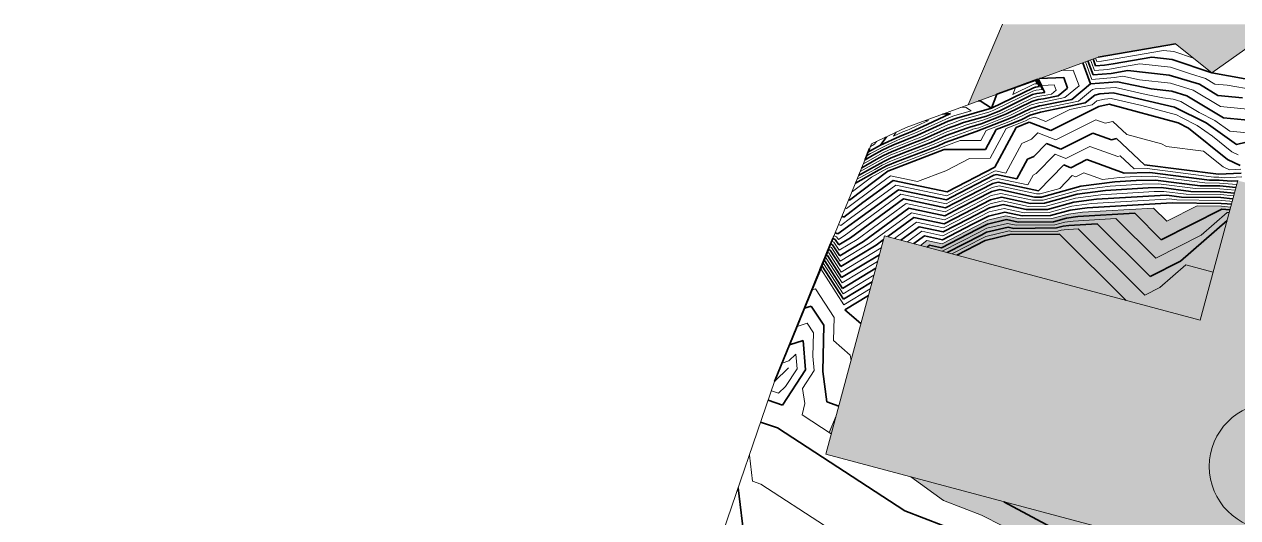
# Model space of a CAD drawing. Header units: millimetres. Extents: x -859836 to 307983, y -308065 to 649894.
# Drawn here: x -314593 to -46327, y 540741 to 649894 of the extents above; entities that cross this region are included whole.
import ezdxf

# ---------------------------------------------------------------- set-up
doc = ezdxf.new("R2010")
doc.units = ezdxf.units.MM
for name, color, linetype, lineweight in [('A-ANNO-NOTE', 131, 'Continuous', 9), ('A-DETL-GENF', 92, 'Continuous', 9), ('A-DETL-MBND', 5, 'Continuous', 9), ('A-DETL-THIN', 151, 'Continuous', 9), ('C-TOPO', 7, 'Continuous', 9), ('C-TOPO-MAJR', 7, 'Continuous', 35), ('C-TOPO-MINR', 7, 'Continuous', 9)]:
    doc.layers.add(name, color=color, linetype=linetype, lineweight=lineweight)

# ---------------------------------------------------------------- blocks, each defined once
blk = doc.blocks.new('tag ten be - tag ten be-1821118-BỐ TRÍ BÈ PIN PA2')
at = {"layer": 'A-ANNO-NOTE'}
for start, end in [(360, 180), (180, 360)]:
    blk.add_arc((0, 0), 4, start, end, dxfattribs=at)

msp = doc.modelspace()

# ---------------------------------------------------------------- hatches: boundary and pattern name
at = {"layer": 'A-DETL-GENF'}
msp.add_hatch(color=8, dxfattribs=at).paths.add_polyline_path([(-6839, 483415), (23495, 596621), (-46317, 615327), (-54600, 584415), (-124433, 603126), (-137374, 554830), (-67541, 536118), (-76651, 502121), (-20466, 487066)])
at = {"layer": 'A-DETL-MBND', "transparency": 33554585}
h = msp.add_hatch(color=1, dxfattribs=at)
h.paths.add_polyline_path([(-759872, -147838), (-751409, -147225), (-749609, -147143), (-733854, -145290), (-730653, -145570), (-721745, -145172), (-720814, -144887), (-719370, -144842), (-700946, -141995), (-695529, -141498), (-691142, -140868), (-678862, -139709), (-676064, -138561), (-673339, -137902), (-666588, -136592), (-665513, -135889), (-664558, -135218), (-662197, -133772), (-661519, -132852), (-659949, -130928), (-651084, -125443), (-650822, -125228), (-650213, -124939), (-646382, -122722), (-642214, -121295), (-640352, -120839), (-632919, -116639), (-632407, -116545), (-631232, -115977), (-624031, -110102), (-618435, -105784), (-615716, -103869), (-610671, -99638), (-609303, -97431), (-608187, -95168), (-606545, -92038), (-605546, -89814), (-602862, -83094), (-597357, -72506), (-595184, -69076), (-591888, -62294), (-588957, -58521), (-588686, -57663), (-586782, -51788), (-586421, -50671), (-585891, -49261), (-584837, -42142), (-583168, -34750), (-583236, -29503), (-581474, -24626), (-579291, -20446), (-577288, -10529), (-577844, -8379), (-576716, -5129), (-576923, -622), (-576761, 3433), (-577514, 8400), (-584433, 17478), (-591451, 26894), (-592059, 27631), (-594253, 29365), (-596698, 31520), (-606682, 39522), (-614114, 48456), (-617877, 53657), (-619367, 54812), (-621388, 57245), (-626371, 64609), (-630225, 76139), (-631882, 80641), (-631321, 82021), (-631047, 88615), (-629216, 99080), (-628971, 99848), (-627656, 101469), (-625202, 104951), (-622310, 108328), (-621916, 108853), (-618287, 112790), (-616954, 119597), (-611965, 123985), (-607391, 123672), (-603528, 125761), (-599346, 128280), (-596175, 130112), (-593901, 131920), (-587341, 139484), (-579017, 149394), (-573792, 168423), (-559581, 167597), (-555765, 171191), (-554261, 171958), (-551262, 173126), (-545079, 176205), (-536568, 178750), (-529133, 181370), (-526344, 189128), (-597518, 189128), (-597518, 207194), (-600686, 199575), (-609478, 188948), (-615919, 179175), (-616544, 177848), (-622914, 167950), (-630994, 157392), (-633191, 154309), (-645163, 133248), (-651286, 125168), (-651764, 119294), (-657364, 118029), (-668886, 104497), (-672322, 98230), (-678809, 91777), (-686744, 84898), (-689449, 82017), (-695207, 77404), (-695380, 71893), (-694273, 69271), (-689492, 45636), (-683652, 33844), (-677737, 19772), (-662028, -2904), (-651984, -24980), (-650691, -30222), (-651908, -42347), (-653635, -63919), (-656698, -68818), (-662024, -76036), (-666896, -86650), (-667567, -88913), (-681751, -105555), (-682213, -106748), (-682594, -107406), (-685917, -108622), (-692036, -110612), (-701719, -112727), (-713390, -117126), (-713858, -117303), (-715899, -118114), (-726309, -122425), (-732752, -123814), (-746954, -124818), (-750353, -125277), (-753407, -127865), (-764669, -132928), (-770641, -133394), (-784358, -129387), (-766211, -147534), (-765162, -147452), (-761763, -147700)])
h.paths.add_polyline_path([(-165073, -63985), (-152433, -63128), (-147212, -62558), (-145468, -61769), (-136004, -54982), (-133768, -53767), (-129949, -51511), (-119584, -45141), (-108212, -38110), (-106147, -37513), (-103534, -36430), (-95440, -33679), (-85435, -28121), (-81217, -27620), (-70310, -23490), (-69569, -23057), (-66354, -22120), (-63531, -20738), (-60354, -18737), (-51173, -14112), (-47726, -11549), (-46080, -8030), (-42098, 1247), (-71582, -3952), (-102491, 171344), (-31433, 183873), (-10665, 66090), (-8344, 71188), (-5480, 80840), (-4976, 82926), (-4345, 84088), (-2338, 91567), (-1942, 95428), (-648, 97607), (-1071, 98220), (-2510, 100800), (-3468, 101999), (-4531, 105589), (-4872, 106391), (-4883, 106838), (-4266, 108209), (-3836, 109670), (-3397, 110774), (-3406, 111243), (-3028, 112006), (-3263, 112804), (-5003, 115819), (-4795, 118868), (-5263, 125250), (-6517, 126820), (-6835, 127207), (-7506, 127369), (-7948, 127596), (-9992, 128520), (-10488, 129121), (-11669, 131806), (-11797, 132101), (-12046, 133135), (-12559, 133970), (-14267, 135969), (-16205, 140122), (-18451, 143457), (-18982, 145256), (-19057, 146525), (-18964, 150253), (-18988, 154876), (-19576, 155921), (-19786, 160906), (-20496, 162914), (-20826, 165369), (-20799, 166915), (-20107, 172970), (-19517, 173820), (-19312, 174558), (-18670, 176101), (-17060, 179067), (-15517, 180705), (-13911, 185702), (-4262, 188301), (-1645, 188923), (-105, 188210), (8503, 183584), (10926, 183912), (12005, 184043), (13640, 184361), (15131, 185109), (17172, 186245), (21649, 186967), (26966, 189922), (27822, 190382), (28403, 191056), (32119, 193617), (35169, 195832), (37685, 197143), (44902, 200225), (45756, 200160), (48502, 199127), (50290, 198574), (51191, 198365), (51921, 198324), (52221, 198344), (54759, 197846), (56032, 196790), (56464, 196469), (57692, 196367), (59108, 196361), (60941, 197154), (66233, 199839), (70130, 201192), (73048, 200979), (76924, 206128), (82127, 208080), (85344, 208780), (86075, 208372), (88573, 207914), (89729, 206890), (91276, 205317), (93776, 203937), (94137, 202344), (94391, 199786), (122336, 197831), (121797, 189716), (125647, 199482), (126089, 201383), (126324, 204787), (126905, 208036), (127554, 210427), (128482, 214073), (128746, 220996), (128473, 222544), (126624, 223852), (126936, 229764), (121612, 232554), (119877, 233364), (114690, 236608), (111762, 238823), (110636, 246522), (110029, 247546), (108783, 253509), (107371, 255011), (105531, 255323), (97841, 258447), (94527, 260036), (90352, 264357), (89017, 265316), (86132, 267662), (83932, 268416), (81219, 269590), (78181, 270815), (77485, 271254), (76016, 271688), (70070, 272996), (65720, 273763), (60235, 273305), (58972, 273395), (52899, 270581), (50487, 269940), (48782, 269681), (44888, 271379), (44155, 271664), (36008, 276151), (32279, 278102), (30572, 279889), (26209, 282046), (25647, 282628), (25305, 282619), (16014, 287701), (12948, 288678), (12218, 290013), (5109, 293561), (1173, 293491), (996, 295848), (-846, 297677), (-3706, 301772), (-4254, 303671), (-5166, 310755), (-5514, 312595), (-5824, 313912), (-11263, 323566), (-11006, 329168), (-11128, 331667), (-19570, 300160), (-119951, 327057), (-119803, 323213), (-126677, 316885), (-131916, 309583), (-138039, 307127), (-139811, 306218), (-145009, 304770), (-152454, 299923), (-155529, 293631), (-156974, 291356), (-164244, 289138), (-169538, 285729), (-171473, 283227), (-175794, 279460), (-179077, 276921), (-181978, 270226), (-183799, 266060), (-186962, 261812), (-188195, 260364), (-189518, 257544), (-192219, 254304), (-192584, 253707), (-193666, 250905), (-195467, 243388), (-196196, 242827), (-194515, 241920), (-193117, 240272), (-191870, 238552), (-189445, 238099), (-187379, 238829), (-181196, 237496), (-175260, 234188), (-174712, 233864), (-173921, 232781), (-172965, 231563), (-172393, 230212), (-171401, 229395), (-170346, 228036), (-168731, 226171), (-166947, 224795), (-166149, 223746), (-163251, 221790), (-159390, 213002), (-157244, 207107), (-158125, 203750), (-158684, 200374), (-157805, 198095), (-156223, 195786), (-156238, 193540), (-155648, 190949), (-154491, 184489), (-154880, 182143), (-154447, 180199), (-153070, 178898), (-149834, 176505), (-139965, 171530), (-138126, 170600), (-129357, 164765), (-128806, 164582), (-125625, 162125), (-121962, 159155), (-118169, 147987), (-115529, 142356), (-110100, 136364), (-104170, 130983), (-102874, 130179), (-102493, 125049), (-102587, 124307), (-102565, 123298), (-101236, 116731), (-101075, 108354), (-100903, 103207), (-100752, 100763), (-102347, 94828), (-103663, 92538), (-105020, 75873), (-113779, 78871), (-115927, 80336), (-116767, 79773), (-118030, 78279), (-120019, 71407), (-121727, 70570), (-124911, 67739), (-132123, 62869), (-134503, 61669), (-142143, 63655), (-144511, 65162), (-146330, 66255), (-93930, -25754), (-156629, -61462), (-204703, 22951), (-203169, 15882), (-200858, 9097), (-201011, 7340), (-201672, 4283), (-201800, 3453), (-202205, -1962), (-203074, -4336), (-205085, -7779), (-205398, -8805), (-204303, -12916), (-199204, -23507), (-197559, -24806), (-188446, -36297), (-186232, -39786), (-180001, -45528), (-178692, -50309), (-178316, -54011), (-176500, -58311), (-174921, -60229), (-168457, -62865), (-166443, -63531)])
h.paths.add_polyline_path([(-36382, 9575), (-36325, 9655), (-34497, 11838), (-31400, 15158), (-30158, 17103), (-28972, 19503), (-28725, 20204), (-24454, 28194), (-23969, 29653), (-22045, 35862), (-19945, 43004), (-18884, 49386), (-18505, 51142), (-18308, 51427), (-16088, 53703), (-14034, 56286), (-13124, 58389), (-12183, 60477), (-11466, 63512), (-44854, 57625), (-36383, 9584)])
h.paths.add_polyline_path([(-209307, 23977), (-205832, 24933), (-214036, 39337), (-155029, 72942), (-156196, 75860), (-157267, 77483), (-160083, 79252), (-162327, 81007), (-168562, 82322), (-171974, 82266), (-174895, 81970), (-178745, 82443), (-179832, 82459), (-182806, 83026), (-187870, 82820), (-190987, 82764), (-196740, 84867), (-206215, 90085), (-217797, 93191), (-220523, 94762), (-239193, 68099), (-236586, 66371), (-231472, 54327), (-229323, 51595), (-228392, 47968), (-224245, 38986), (-223941, 37016), (-223700, 36083), (-223413, 35510), (-223235, 34196), (-219932, 30913), (-219720, 30002), (-218890, 29933), (-218583, 30355), (-217413, 29932), (-217322, 28983), (-216667, 27680), (-215596, 26462), (-211752, 24276), (-211629, 24261)])
h.paths.add_polyline_path([(-104493, 32511), (-108740, 34478), (-111033, 34745), (-118279, 38197), (-121109, 39560), (-122686, 40146), (-124886, 42576), (-127774, 45075), (-127284, 49019), (-127353, 51467), (-126249, 53628), (-124638, 56522), (-122874, 56919), (-121333, 61662), (-118149, 64493), (-116851, 64289), (-109895, 61749), (-101431, 62897), (-97222, 57624), (-96994, 51839), (-95461, 45135), (-95182, 39024), (-97809, 35660), (-102505, 32673), (-103546, 32588)])
h.paths.add_polyline_path([(113952, 54850), (115144, 57676), (119371, 59200), (123981, 58308), (134122, 70221), (135206, 75484), (130794, 79482), (129640, 81238), (129018, 81691), (127052, 82907), (123829, 87412), (118436, 89438), (114649, 87913), (114523, 86104), (79787, 88533), (80974, 86559), (82982, 83414), (85870, 80693), (86415, 79732), (87156, 79254), (93254, 77937), (101112, 77088), (101690, 76657), (110303, 71926), (111655, 70038), (112330, 66003), (112029, 63955), (112025, 61722), (110833, 58895), (111202, 55882), (113573, 54992)])
h.paths.add_polyline_path([(46473, 90893), (46450, 90966), (46450, 90942)])
h.paths.add_polyline_path([(114914, 91699), (116742, 96586), (117222, 99339), (116281, 100813), (115714, 103134), (115083, 94112)])
h.paths.add_polyline_path([(77815, 91772), (81254, 140961), (77947, 134003), (77391, 132850), (76263, 127858), (75504, 126378), (70686, 116776), (69491, 114040), (69325, 112455), (69905, 111212), (72496, 104740), (73767, 102718), (74214, 102059), (75304, 98529), (75680, 97769), (77652, 92229)])
h.paths.add_polyline_path([(-430559, 174792), (-396358, 223636), (-410299, 232491), (-417613, 235355), (-425156, 238606), (-444149, 250578), (-452510, 252436), (-452510, 191303), (-451929, 191053), (-450916, 184024), (-444554, 181215), (-442283, 180124), (-434174, 176436)])
h.paths.add_polyline_path([(-462933, 188895), (-462489, 189128), (-463513, 189128)])
h.paths.add_polyline_path([(20902, 189411), (-15527, 199172), (-17080, 193377), (-157146, 230908), (-144206, 279204), (-133097, 276228), (-125333, 305205), (85106, 248818), (77341, 219841), (66233, 222817), (60021, 199635), (26079, 208730), (21836, 192894)])
h.paths.add_polyline_path([(-305163, 308526), (-297168, 312758), (-330807, 321772), (-305961, 308938)])
h.paths.add_polyline_path([(-101365, 344853), (-99267, 352685), (-106132, 348019), (-107260, 346432), (-107015, 346367)])
h.paths.add_polyline_path([(-77617, 359195), (-72055, 379953), (-74944, 376393), (-78127, 372078), (-79002, 371144), (-83284, 366025), (-86114, 364172), (-90178, 362561), (-78095, 359323)])
h.paths.add_polyline_path([(-70949, 384081), (-49147, 465447), (10755, 449396), (10427, 451476), (10340, 452557), (9561, 454240), (5848, 461010), (3088, 465731), (3916, 466341), (3829, 466873), (4301, 472115), (5273, 480727), (5235, 481311), (1254, 490409), (398, 499801), (248, 500675), (1538, 508051), (2399, 515172), (5336, 526780), (6042, 528818), (11319, 535892), (14764, 542803), (21028, 556609), (22026, 559450), (25679, 567225), (23762, 595967), (26857, 602002), (42608, 602571), (44738, 607162), (48181, 613963), (49550, 615647), (53154, 622325), (47956, 649894), (47874, 649894), (42817, 647426), (40858, 646138), (35158, 640491), (29786, 634475), (27764, 633773), (23010, 631806), (12648, 627092), (6576, 623443), (5459, 622546), (3132, 622423), (937, 621697), (-3757, 621182), (-10336, 620725), (-17509, 618636), (-20466, 617651), (-26978, 615727), (-29360, 614862), (-36198, 612616), (23495, 596621), (-6839, 483415), (-62468, 498321), (-61154, 491830), (-59928, 489468), (-56843, 481884), (-56752, 481249), (-55996, 465839), (-55728, 464742), (-55062, 458604), (-54604, 453643), (-54849, 452204), (-55585, 448717), (-57347, 441004), (-59178, 436511), (-62836, 421846), (-64420, 417337), (-65373, 414138), (-67663, 409612), (-67833, 408961), (-68221, 406728), (-67446, 402371), (-67164, 401641), (-67454, 400728), (-68102, 398277), (-69211, 394395), (-69530, 393435), (-70271, 388744), (-70595, 386619)])
h.paths.add_polyline_path([(-72390, 518021), (-67541, 536118), (-118601, 549800), (-111350, 544573), (-102792, 541248), (-98322, 538930), (-89693, 534294), (-86179, 534292), (-80614, 527648), (-74938, 522052), (-72698, 518856)])
h.paths.add_polyline_path([(-136180, 559285), (-135118, 563249), (-136667, 559600)])
h.paths.add_polyline_path([(-54600, 584415), (-47886, 609472), (-50553, 609641), (-55313, 609698), (-62008, 606325), (-64948, 609251), (-80643, 608301), (-83770, 607896), (-87388, 606897), (-94432, 606828), (-97621, 607514), (-101540, 606576), (-111704, 601349), (-115028, 602044), (-116464, 600991), (-56960, 585047)])
h.paths.add_polyline_path([(-105893, 632098), (-77034, 642660), (-60117, 645580), (-52045, 639137), (-36907, 649894), (-98339, 649894), (-105228, 633665)])

# ---------------------------------------------------------------- linework, layer by layer
at = {"layer": 'A-DETL-MBND'}
for p, q in [((-98339, 649894), (-105893, 632098)), ((-105893, 632098), (-105893, 632098)), ((-135118, 563249), (-136667, 559600))]:
    msp.add_line(p, q, dxfattribs=at)
at = {"layer": 'A-DETL-THIN'}
for p, q in [((-46317, 615327), (-54600, 584415)), ((-124433, 603126), (-137374, 554830)), ((-54600, 584415), (-124433, 603126)), ((-137374, 554830), (-67541, 536118))]:
    msp.add_line(p, q, dxfattribs=at)
at = {"layer": 'C-TOPO'}
for p, q in [((-52045, 639137), (-36907, 649894)), ((-60117, 645580), (-52045, 639137)), ((-119597, 627068), (-77192, 642633)), ((-127313, 623459), (-119597, 627068)), ((-148709, 570913), (-127313, 623459)), ((-161753, 532790), (-148709, 570913))]:
    msp.add_line(p, q, dxfattribs=at)
at = {"layer": 'C-TOPO-MAJR'}
for p, q in [((-60117, 645580), (-77192, 642633)), ((-80573, 641392), (-78861, 636727)), ((-78304, 638696), (-79446, 641806)), ((-77748, 640664), (-78319, 642219)), ((-65353, 642607), (-73890, 641133)), ((-60816, 642123), (-65353, 642607)), ((-52045, 639137), (-60816, 642123)), ((-74320, 638992), (-78304, 638696)), ((-75756, 640812), (-77748, 640664)), ((-73890, 641133), (-75756, 640812)), ((-70589, 639634), (-74320, 638992)), ((-61514, 638665), (-70589, 639634)), ((-54798, 636614), (-61514, 638665)), ((-31372, 635416), (-52045, 639137)), ((-91509, 635861), (-100760, 631311)), ((-99566, 634408), (-90928, 637551)), ((-96695, 635474), (-90525, 637719)), ((-91044, 635996), (-91509, 635861)), ((-90166, 636108), (-91044, 635996)), ((-90928, 637551), (-90166, 636108)), ((-90525, 637719), (-89002, 634832)), ((-90123, 637887), (-84787, 638112)), ((-84787, 638112), (-83931, 635780)), ((-78861, 636727), (-83018, 633267)), ((-72884, 637171), (-78861, 636727)), ((-65446, 635600), (-72884, 637171)), ((-50758, 634161), (-54798, 636614)), ((-100760, 631311), (-99566, 634408)), ((-91688, 634339), (-99089, 630699)), ((-90471, 633223), (-91867, 632817)), ((-90757, 634610), (-91688, 634339)), ((-89002, 634832), (-90757, 634610)), ((-89300, 633372), (-90471, 633223)), ((-83018, 633267), (-89599, 631911)), ((-86010, 634050), (-89300, 633372)), ((-83931, 635780), (-86010, 634050)), ((-77947, 634214), (-80026, 632484)), ((-76821, 634470), (-77947, 634214)), ((-73833, 634692), (-76821, 634470)), ((-60303, 631567), (-73833, 634692)), ((-60909, 635116), (-65446, 635600)), ((-57551, 634090), (-60909, 635116)), ((-49471, 629185), (-57551, 634090)), ((-45294, 633654), (-50758, 634161)), ((-100760, 631311), (-108400, 629149)), ((-103621, 632932), (-103262, 632961)), ((-103262, 632961), (-100760, 631311)), ((-99669, 630459), (-101896, 629592)), ((-99089, 630699), (-99669, 630459)), ((-91867, 632817), (-97418, 630087)), ((-92046, 631295), (-95747, 629475)), ((-89898, 630450), (-92226, 629773)), ((-90184, 631837), (-92046, 631295)), ((-89599, 631911), (-90184, 631837)), ((-80026, 632484), (-89898, 630450)), ((-77034, 631701), (-87675, 626358)), ((-74781, 632213), (-77034, 631701)), ((-59469, 628124), (-74781, 632213)), ((-53341, 628062), (-60303, 631567)), ((-114968, 627746), (-118342, 626208)), ((-110338, 628424), (-117086, 625348)), ((-109811, 630147), (-114968, 627746)), ((-111609, 630000), (-109811, 630147)), ((-108400, 629149), (-110338, 628424)), ((-106989, 628151), (-108281, 627667)), ((-101896, 629592), (-106989, 628151)), ((-103031, 627873), (-105578, 627152)), ((-97486, 628756), (-104167, 626154)), ((-98578, 629607), (-103031, 627873)), ((-96395, 627904), (-99735, 626603)), ((-97418, 630087), (-98578, 629607)), ((-95747, 629475), (-97486, 628756)), ((-94076, 628863), (-96395, 627904)), ((-92405, 628252), (-95304, 627052)), ((-92226, 629773), (-94076, 628863)), ((-87675, 626358), (-92405, 628252)), ((-57210, 626939), (-59469, 628124)), ((-46634, 623333), (-53341, 628062)), ((-38542, 628171), (-49471, 629185)), ((-121088, 625098), (-125273, 623162)), ((-117086, 625348), (-122579, 623128)), ((-119114, 625909), (-121088, 625098)), ((-118342, 626208), (-119114, 625909)), ((-110558, 626860), (-115620, 624553)), ((-110779, 625295), (-114153, 623757)), ((-104167, 626154), (-111000, 623731)), ((-106224, 626911), (-110779, 625295)), ((-108281, 627667), (-110558, 626860)), ((-105578, 627152), (-106224, 626911)), ((-99735, 626603), (-102091, 622220)), ((-95304, 627052), (-100015, 618286)), ((-78359, 625828), (-85453, 622265)), ((-74249, 624341), (-78359, 625828)), ((-48593, 620017), (-57210, 626939)), ((-38138, 625387), (-46634, 623333)), ((-128701, 619949), (-127742, 622406)), ((-127945, 621704), (-125273, 623162)), ((-125273, 623162), (-124006, 625006)), ((-122579, 623128), (-124950, 622010)), ((-118729, 623362), (-122849, 621696)), ((-112687, 622962), (-122016, 619388)), ((-114153, 623757), (-120373, 621375)), ((-115620, 624553), (-118729, 623362)), ((-111000, 623731), (-112687, 622962)), ((-88606, 623528), (-91377, 620651)), ((-85453, 622265), (-88606, 623528)), ((-73123, 624597), (-74249, 624341)), ((-66962, 618793), (-73123, 624597)), ((-126230, 619983), (-129408, 618173)), ((-128676, 619939), (-128701, 619949)), ((-127088, 620844), (-128676, 619939)), ((-124950, 622010), (-127088, 620844)), ((-124627, 620858), (-126230, 619983)), ((-124305, 619705), (-125373, 619122)), ((-122849, 621696), (-124627, 620858)), ((-123119, 620264), (-124305, 619705)), ((-111221, 622166), (-123659, 617401)), ((-120373, 621375), (-123119, 620264)), ((-102091, 622220), (-111221, 622166)), ((-92827, 620051), (-95182, 615668)), ((-91377, 620651), (-92827, 620051)), ((-79683, 619954), (-83230, 618173)), ((-71465, 616982), (-79683, 619954)), ((-45791, 618645), (-48593, 620017)), ((-123659, 617401), (-132146, 611002)), ((-125575, 617658), (-130859, 614751)), ((-127492, 617916), (-130133, 616462)), ((-129408, 618173), (-129457, 618193)), ((-125373, 619122), (-127492, 617916)), ((-124516, 618261), (-125575, 617658)), ((-123982, 618553), (-124516, 618261)), ((-123389, 618833), (-123982, 618553)), ((-122016, 619388), (-123389, 618833)), ((-100015, 618286), (-110545, 612853)), ((-84807, 618804), (-90350, 613050)), ((-83230, 618173), (-84807, 618804)), ((-65727, 617115), (-71465, 616982)), ((-50553, 616701), (-66962, 618793)), ((-52600, 615441), (-65727, 617115)), ((-130133, 616462), (-130158, 616472)), ((-122508, 615353), (-129190, 610452)), ((-110545, 612853), (-122508, 615353)), ((-100249, 616485), (-109610, 611655)), ((-100484, 614683), (-108674, 610457)), ((-99278, 614972), (-100484, 614683)), ((-99646, 616629), (-100249, 616485)), ((-95182, 615668), (-99646, 616629)), ((-90350, 613050), (-99278, 614972)), ((-73504, 615052), (-81008, 614080)), ((-68796, 615337), (-73504, 615052)), ((-64492, 615438), (-68796, 615337)), ((-54647, 614182), (-64492, 615438)), ((-50433, 615415), (-52600, 615441)), ((-45549, 616977), (-50553, 616701)), ((-47808, 615171), (-50433, 615415)), ((-46337, 615252), (-47808, 615171)), ((-121357, 613306), (-134722, 603504)), ((-110723, 611083), (-121357, 613306)), ((-109610, 611655), (-110723, 611083)), ((-100718, 612882), (-107739, 609259)), ((-98541, 611657), (-100953, 611080)), ((-98910, 613315), (-100718, 612882)), ((-91257, 611667), (-98910, 613315)), ((-92164, 610284), (-98541, 611657)), ((-89691, 611682), (-91257, 611667)), ((-81008, 614080), (-89691, 611682)), ((-81797, 612313), (-89033, 610315)), ((-75544, 613123), (-81797, 612313)), ((-63458, 612049), (-77584, 611194)), ((-66127, 613693), (-75544, 613123)), ((-63258, 613760), (-66127, 613693)), ((-62023, 612083), (-63458, 612049)), ((-56694, 612923), (-63258, 613760)), ((-58741, 611664), (-62023, 612083)), ((-50076, 611560), (-58741, 611664)), ((-50195, 612845), (-56694, 612923)), ((-50314, 614130), (-54647, 614182)), ((-46728, 613796), (-50314, 614130)), ((-47061, 612553), (-50195, 612845)), ((-129190, 610452), (-133434, 607253)), ((-132146, 611002), (-132351, 611086)), ((-120206, 611258), (-131900, 602682)), ((-119056, 609210), (-129079, 601859)), ((-110902, 609313), (-120206, 611258)), ((-111080, 607543), (-119056, 609210)), ((-107739, 609259), (-111080, 607543)), ((-108674, 610457), (-110902, 609313)), ((-100953, 611080), (-106803, 608061)), ((-101188, 609278), (-105868, 606863)), ((-98173, 610000), (-101188, 609278)), ((-93071, 608902), (-98173, 610000)), ((-89033, 610315), (-92164, 610284)), ((-82586, 610546), (-88375, 608948)), ((-79623, 609265), (-83375, 608779)), ((-77584, 611194), (-82586, 610546)), ((-60789, 610405), (-79623, 609265)), ((-49838, 608990), (-63227, 602244)), ((-49957, 610275), (-60789, 610405)), ((-47451, 611316), (-50076, 611560)), ((-48644, 610153), (-49957, 610275)), ((-48051, 608858), (-49838, 608990)), ((-47722, 610085), (-48644, 610153)), ((-47393, 611312), (-47451, 611316)), ((-133434, 607253), (-133844, 607420)), ((-117905, 607163), (-123683, 602925)), ((-111259, 605774), (-117905, 607163)), ((-105868, 606863), (-111437, 604004)), ((-106803, 608061), (-111259, 605774)), ((-101422, 607477), (-104932, 605666)), ((-97437, 606685), (-101657, 605675)), ((-97805, 608343), (-101422, 607477)), ((-93978, 607519), (-97805, 608343)), ((-94886, 606136), (-97437, 606685)), ((-87717, 607580), (-93978, 607519)), ((-88375, 608948), (-93071, 608902)), ((-83375, 608779), (-87717, 607580)), ((-84164, 607012), (-87059, 606213)), ((-81663, 607336), (-84164, 607012)), ((-69107, 608096), (-81663, 607336)), ((-63227, 602244), (-69107, 608096)), ((-48689, 606476), (-58970, 597456)), ((-134722, 603504), (-135336, 603754)), ((-116754, 605115), (-120795, 602151)), ((-111437, 604004), (-116754, 605115)), ((-103997, 604468), (-111794, 600464)), ((-104932, 605666), (-111615, 602234)), ((-101657, 605675), (-103997, 604468)), ((-101892, 603874), (-103062, 603270)), ((-97068, 605028), (-101892, 603874)), ((-95793, 604754), (-97068, 605028)), ((-86400, 604846), (-95793, 604754)), ((-87059, 606213), (-94886, 606136)), ((-84953, 605245), (-86400, 604846)), ((-83703, 605407), (-84953, 605245)), ((-77424, 605787), (-83703, 605407)), ((-65664, 594083), (-77424, 605787)), ((-136320, 601301), (-142023, 587334)), ((-135828, 602528), (-138679, 595544)), ((-135881, 601123), (-136320, 601301)), ((-134308, 598694), (-135881, 601123)), ((-135301, 602313), (-135828, 602528)), ((-134515, 601099), (-135301, 602313)), ((-131900, 602682), (-134515, 601099)), ((-129079, 601859), (-134308, 598694)), ((-126257, 601037), (-134101, 596289)), ((-124684, 602191), (-126257, 601037)), ((-115603, 603068), (-117907, 601378)), ((-111615, 602234), (-115603, 603068)), ((-114452, 601020), (-115020, 600604)), ((-111794, 600464), (-114452, 601020)), ((-103062, 603270), (-110574, 599413)), ((-102126, 602072), (-108426, 598837)), ((-96700, 603371), (-102126, 602072)), ((-85742, 603478), (-96700, 603371)), ((-71004, 588810), (-85742, 603478)), ((-137303, 598849), (-148709, 570913)), ((-136811, 600075), (-145366, 579124)), ((-137039, 598741), (-137303, 598849)), ((-133894, 593884), (-137039, 598741)), ((-136460, 599932), (-136811, 600075)), ((-134101, 596289), (-136460, 599932)), ((-125557, 598930), (-133894, 593884)), ((-137794, 597622), (-145392, 579014)), ((-138286, 596396), (-142076, 587114)), ((-138198, 596360), (-138286, 596396)), ((-133481, 589074), (-138198, 596360)), ((-137619, 597551), (-137794, 597622)), ((-133688, 591479), (-137619, 597551)), ((-126366, 595910), (-133688, 591479)), ((-58970, 597456), (-65664, 594083)), ((-127176, 592890), (-133481, 589074)), ((-142076, 587114), (-140601, 587573)), ((-140601, 587573), (-137844, 583316)), ((-127985, 589870), (-133174, 586729)), ((-133174, 586729), (-129642, 583684)), ((-137844, 583316), (-138074, 573073)), ((-145392, 579014), (-142435, 579935)), ((-142435, 579935), (-141860, 573479)), ((-145645, 573884), (-148709, 570913)), ((-141860, 573479), (-146958, 565636)), ((-138074, 573073), (-137160, 566347)), ((-146958, 565636), (-150142, 566726)), ((-137160, 566347), (-134534, 565429)), ((-151805, 561863), (-148096, 560594)), ((-148096, 560594), (-119909, 542293)), ((-156779, 547327), (-155397, 535728)), ((-119909, 542293), (-103122, 535815)), ((-98007, 544282), (-85535, 537580))]:
    msp.add_line(p, q, dxfattribs=at)
at = {"layer": 'C-TOPO-MINR'}
for p, q in [((-62735, 644094), (-75541, 641883)), ((-60467, 643852), (-62735, 644094)), ((-56081, 642359), (-60467, 643852)), ((-78582, 637712), (-80009, 641599)), ((-78026, 639680), (-78882, 642013)), ((-77470, 641649), (-77755, 642426)), ((-76474, 641723), (-77470, 641649)), ((-75541, 641883), (-76474, 641723)), ((-85348, 639639), (-82680, 639752)), ((-82680, 639752), (-81396, 636253)), ((-75038, 639902), (-78026, 639680)), ((-72239, 640383), (-75038, 639902)), ((-67971, 641120), (-72239, 640383)), ((-61165, 640394), (-67971, 641120)), ((-56780, 638901), (-61165, 640394)), ((-53422, 637876), (-56780, 638901)), ((-99981, 634268), (-90726, 637635)), ((-91420, 636622), (-96045, 634347)), ((-96045, 634347), (-95448, 635896)), ((-95448, 635896), (-91129, 637467)), ((-93409, 636680), (-90324, 637803)), ((-91187, 636690), (-91420, 636622)), ((-90748, 636745), (-91187, 636690)), ((-91129, 637467), (-90748, 636745)), ((-90726, 637635), (-89584, 635470)), ((-90324, 637803), (-89562, 636359)), ((-89562, 636359), (-86894, 636472)), ((-86894, 636472), (-86466, 635306)), ((-81396, 636253), (-84514, 633658)), ((-73602, 638082), (-78582, 637712)), ((-73358, 635932), (-77841, 635599)), ((-71737, 638402), (-73602, 638082)), ((-66594, 634369), (-73358, 635932)), ((-68017, 637617), (-71737, 638402)), ((-61211, 636890), (-68017, 637617)), ((-56174, 635352), (-61211, 636890)), ((-51402, 636649), (-53422, 637876)), ((-48670, 636396), (-51402, 636649)), ((-42673, 635402), (-48670, 636396)), ((-91599, 635100), (-99925, 631005)), ((-91778, 633578), (-98254, 630393)), ((-90614, 633917), (-91778, 633578)), ((-90900, 635303), (-91599, 635100)), ((-89584, 635470), (-90900, 635303)), ((-89151, 634102), (-90614, 633917)), ((-84514, 633658), (-89450, 632641)), ((-87506, 634441), (-89151, 634102)), ((-86466, 635306), (-87506, 634441)), ((-78404, 635471), (-81522, 632875)), ((-77841, 635599), (-78404, 635471)), ((-75801, 633342), (-77491, 632958)), ((-74307, 633453), (-75801, 633342)), ((-67542, 631890), (-74307, 633453)), ((-62875, 633584), (-66594, 634369)), ((-60606, 633341), (-62875, 633584)), ((-58927, 632829), (-60606, 633341)), ((-50115, 631673), (-56174, 635352)), ((-105286, 630729), (-109106, 629648)), ((-101328, 630451), (-107695, 628650)), ((-107615, 631466), (-106537, 631554)), ((-106537, 631554), (-105286, 630729)), ((-100215, 630885), (-101328, 630451)), ((-99925, 631005), (-100215, 630885)), ((-91957, 632056), (-96582, 629781)), ((-92136, 630534), (-94911, 629169)), ((-90041, 631144), (-92136, 630534)), ((-90327, 632530), (-91957, 632056)), ((-89450, 632641), (-90327, 632530)), ((-89748, 631181), (-90041, 631144)), ((-81522, 632875), (-89748, 631181)), ((-83466, 631076), (-88787, 628404)), ((-78530, 632093), (-83466, 631076)), ((-77491, 632958), (-78530, 632093)), ((-59886, 629846), (-67542, 631890)), ((-54887, 630376), (-58927, 632829)), ((-41918, 630913), (-50115, 631673)), ((-112653, 628085), (-117714, 625778)), ((-114704, 628608), (-117282, 627407)), ((-115603, 628534), (-114704, 628608)), ((-110075, 629286), (-112653, 628085)), ((-109309, 628046), (-110448, 627642)), ((-109106, 629648), (-110075, 629286)), ((-107695, 628650), (-109309, 628046)), ((-102464, 628732), (-106284, 627651)), ((-98032, 629181), (-103599, 627013)), ((-99123, 630033), (-102464, 628732)), ((-96941, 628330), (-101951, 626378)), ((-98254, 630393), (-99123, 630033)), ((-96582, 629781), (-98032, 629181)), ((-94911, 629169), (-96941, 628330)), ((-93240, 628557), (-95849, 627478)), ((-92315, 629013), (-93240, 628557)), ((-91151, 629351), (-92315, 629013)), ((-88787, 628404), (-91151, 629351)), ((-77696, 628764), (-86564, 624312)), ((-75642, 628021), (-77696, 628764)), ((-73952, 628405), (-75642, 628021)), ((-70871, 625503), (-73952, 628405)), ((-58757, 629253), (-59886, 629846)), ((-55276, 627500), (-58757, 629253)), ((-51406, 628623), (-54887, 630376)), ((-48053, 626259), (-51406, 628623)), ((-120343, 626083), (-122435, 625115)), ((-122435, 625115), (-121802, 626037)), ((-118100, 625628), (-120846, 624518)), ((-119356, 626488), (-120343, 626083)), ((-118970, 626638), (-119356, 626488)), ((-117282, 627407), (-118970, 626638)), ((-117714, 625778), (-118100, 625628)), ((-110448, 627642), (-116353, 624951)), ((-110669, 626077), (-114887, 624155)), ((-105196, 626532), (-110889, 624513)), ((-107252, 627289), (-110669, 626077)), ((-106284, 627651), (-107252, 627289)), ((-104873, 626653), (-105196, 626532)), ((-103599, 627013), (-104873, 626653)), ((-101951, 626378), (-103129, 624187)), ((-97520, 626828), (-101053, 620253)), ((-95849, 627478), (-97520, 626828)), ((-90505, 625890), (-91891, 624451)), ((-86564, 624312), (-90505, 625890)), ((-63215, 623459), (-70871, 625503)), ((-51922, 625136), (-55276, 627500)), ((-47614, 621675), (-51922, 625136)), ((-42588, 625752), (-48053, 626259)), ((-128323, 620827), (-127523, 622874)), ((-127523, 622874), (-126633, 623360)), ((-125111, 622586), (-127516, 621274)), ((-126633, 623360), (-126211, 623975)), ((-123926, 623145), (-125111, 622586)), ((-122714, 622412), (-124789, 621434)), ((-121834, 624113), (-123926, 623145)), ((-111954, 622564), (-122837, 618394)), ((-117908, 624355), (-122714, 622412)), ((-120846, 624518), (-121834, 624113)), ((-113420, 623360), (-121194, 620381)), ((-114887, 624155), (-119551, 622368)), ((-116353, 624951), (-117908, 624355)), ((-110889, 624513), (-113420, 623360)), ((-111110, 622948), (-111954, 622564)), ((-107694, 624160), (-111110, 622948)), ((-103129, 624187), (-107694, 624160)), ((-94065, 623552), (-97598, 616977)), ((-91891, 624451), (-94065, 623552)), ((-79021, 622891), (-84342, 620219)), ((-72857, 620661), (-79021, 622891)), ((-62086, 622866), (-63215, 623459)), ((-53881, 621820), (-62086, 622866)), ((-129079, 619071), (-128599, 620300)), ((-126659, 620413), (-129042, 619056)), ((-128311, 620822), (-128323, 620827)), ((-127516, 621274), (-128311, 620822)), ((-124789, 621434), (-126659, 620413)), ((-124466, 620281), (-125802, 619553)), ((-122984, 620980), (-124466, 620281)), ((-121194, 620381), (-123254, 619548)), ((-119551, 622368), (-122984, 620980)), ((-105618, 620226), (-110883, 617509)), ((-101053, 620253), (-105618, 620226)), ((-86706, 621166), (-90863, 616850)), ((-84342, 620219), (-86706, 621166)), ((-72294, 620789), (-72857, 620661)), ((-69213, 617887), (-72294, 620789)), ((-49573, 618359), (-53881, 621820)), ((-46213, 620989), (-47614, 621675)), ((-126534, 617787), (-130496, 615607)), ((-129771, 617318), (-129807, 617333)), ((-128450, 618045), (-129771, 617318)), ((-129042, 619056), (-129079, 619071)), ((-125802, 619553), (-128450, 618045)), ((-124617, 617530), (-127259, 616076)), ((-124945, 618692), (-126534, 617787)), ((-124143, 619129), (-124945, 618692)), ((-124088, 617831), (-124617, 617530)), ((-123254, 619548), (-124143, 619129)), ((-123820, 617977), (-124088, 617831)), ((-123524, 618117), (-123820, 617977)), ((-122837, 618394), (-123524, 618117)), ((-110883, 617509), (-117102, 615127)), ((-100132, 617386), (-110077, 612254)), ((-99830, 617458), (-100132, 617386)), ((-97598, 616977), (-99830, 617458)), ((-80346, 617017), (-82119, 616126)), ((-76236, 615531), (-80346, 617017)), ((-66344, 617954), (-69213, 617887)), ((-51576, 616071), (-66344, 617954)), ((-48172, 617673), (-49573, 618359)), ((-45670, 617811), (-48172, 617673)), ((-121933, 614329), (-131956, 606978)), ((-127259, 616076), (-131502, 612877)), ((-130496, 615607), (-130508, 615612)), ((-123084, 616377), (-126425, 613927)), ((-117102, 615127), (-123084, 616377)), ((-110634, 611968), (-121933, 614329)), ((-100366, 615584), (-109142, 611056)), ((-99462, 615800), (-100366, 615584)), ((-92766, 614359), (-99462, 615800)), ((-91588, 616550), (-92766, 614359)), ((-90863, 616850), (-91588, 616550)), ((-82907, 616442), (-85679, 613565)), ((-82119, 616126), (-82907, 616442)), ((-72485, 616017), (-76236, 615531)), ((-67461, 614515), (-74524, 614088)), ((-70130, 616159), (-72485, 616017)), ((-65110, 616276), (-70130, 616159)), ((-63875, 614599), (-67461, 614515)), ((-53623, 614812), (-65110, 616276)), ((-55671, 613553), (-63875, 614599)), ((-50374, 614773), (-53623, 614812)), ((-50493, 616058), (-51576, 616071)), ((-49180, 615936), (-50493, 616058)), ((-46561, 614418), (-50374, 614773)), ((-45427, 616143), (-49180, 615936)), ((-120782, 612282), (-133311, 603093)), ((-126425, 613927), (-132790, 609128)), ((-131502, 612877), (-131605, 612918)), ((-110813, 610198), (-120782, 612282)), ((-110077, 612254), (-110634, 611968)), ((-100601, 613782), (-108206, 609858)), ((-100836, 611981), (-107271, 608660)), ((-98726, 612486), (-100836, 611981)), ((-99094, 614143), (-100601, 613782)), ((-90803, 612358), (-99094, 614143)), ((-91710, 610976), (-98726, 612486)), ((-90021, 612366), (-90803, 612358)), ((-85679, 613565), (-90021, 612366)), ((-81402, 613197), (-89362, 610999)), ((-76564, 612159), (-82191, 611430)), ((-74524, 614088), (-81402, 613197)), ((-64792, 612871), (-76564, 612159)), ((-62641, 612921), (-64792, 612871)), ((-57718, 612294), (-62641, 612921)), ((-50135, 612203), (-57718, 612294)), ((-50255, 613488), (-55671, 613553)), ((-46894, 613175), (-50255, 613488)), ((-47227, 611932), (-50135, 612203)), ((-132790, 609128), (-133097, 609253)), ((-119631, 610234), (-130490, 602270)), ((-110991, 608428), (-119631, 610234)), ((-108206, 609858), (-110991, 608428)), ((-109142, 611056), (-110813, 610198)), ((-101070, 610179), (-106336, 607462)), ((-97989, 609171), (-101305, 608378)), ((-98357, 610829), (-101070, 610179)), ((-92618, 609593), (-98357, 610829)), ((-93525, 608210), (-97989, 609171)), ((-88704, 609631), (-92618, 609593)), ((-89362, 610999), (-91710, 610976)), ((-82191, 611430), (-88704, 609631)), ((-82981, 609663), (-88046, 608264)), ((-78604, 610230), (-82981, 609663)), ((-64948, 609251), (-80643, 608301)), ((-62123, 611227), (-78604, 610230)), ((-62008, 606325), (-64948, 609251)), ((-61406, 611244), (-62123, 611227)), ((-55313, 609698), (-62008, 606325)), ((-59765, 611035), (-61406, 611244)), ((-50016, 610918), (-59765, 611035)), ((-49897, 609633), (-55313, 609698)), ((-48047, 610734), (-50016, 610918)), ((-49241, 609572), (-49897, 609633)), ((-47886, 609472), (-49241, 609572)), ((-47558, 610698), (-48047, 610734)), ((-131956, 606978), (-134078, 605379)), ((-118480, 608187), (-127668, 601448)), ((-111169, 606659), (-118480, 608187)), ((-106336, 607462), (-111348, 604889)), ((-107271, 608660), (-111169, 606659)), ((-101305, 608378), (-105400, 606264)), ((-101540, 606576), (-104465, 605067)), ((-97621, 607514), (-101540, 606576)), ((-94432, 606828), (-97621, 607514)), ((-87388, 606897), (-94432, 606828)), ((-88046, 608264), (-93525, 608210)), ((-83770, 607896), (-87388, 606897)), ((-82683, 606372), (-84559, 606129)), ((-80643, 608301), (-83770, 607896)), ((-73265, 606942), (-82683, 606372)), ((-64445, 598164), (-73265, 606942)), ((-48644, 608277), (-54404, 603223)), ((-48215, 608245), (-48644, 608277)), ((-134078, 605379), (-134590, 605587)), ((-117329, 606139), (-122239, 602538)), ((-116178, 604092), (-119351, 601764)), ((-111348, 604889), (-117329, 606139)), ((-111526, 603119), (-116178, 604092)), ((-104465, 605067), (-111704, 601349)), ((-103529, 603869), (-111648, 599700)), ((-105400, 606264), (-111526, 603119)), ((-101774, 604774), (-103529, 603869)), ((-96884, 604199), (-102009, 602973)), ((-97253, 605857), (-101774, 604774)), ((-95339, 605445), (-97253, 605857)), ((-96247, 604062), (-96884, 604199)), ((-86071, 604162), (-96247, 604062)), ((-86730, 605529), (-95339, 605445)), ((-84559, 606129), (-86730, 605529)), ((-85348, 604362), (-86071, 604162)), ((-84722, 604443), (-85348, 604362)), ((-81583, 604633), (-84722, 604443)), ((-66883, 590002), (-81583, 604633)), ((-136074, 601915), (-140351, 591439)), ((-135582, 603141), (-137008, 599649)), ((-135591, 601718), (-136074, 601915)), ((-134411, 599896), (-135591, 601718)), ((-135011, 602909), (-135582, 603141)), ((-134618, 602301), (-135011, 602909)), ((-133311, 603093), (-134618, 602301)), ((-130490, 602270), (-134411, 599896)), ((-127668, 601448), (-134205, 597491)), ((-115028, 602044), (-116464, 600991)), ((-111704, 601349), (-115028, 602044)), ((-102594, 602671), (-109500, 599125)), ((-102009, 602973), (-102594, 602671)), ((-54404, 603223), (-64445, 598164)), ((-137548, 598235), (-147050, 574963)), ((-137057, 599462), (-147037, 575018)), ((-136565, 600688), (-143694, 583229)), ((-137329, 598146), (-137548, 598235)), ((-136750, 599337), (-137057, 599462)), ((-133998, 595086), (-136750, 599337)), ((-136170, 600527), (-136565, 600688)), ((-134205, 597491), (-136170, 600527)), ((-125153, 600440), (-133998, 595086)), ((-138040, 597009), (-143734, 583064)), ((-138532, 595782), (-140417, 591164)), ((-138488, 595765), (-138532, 595782)), ((-133378, 587871), (-138488, 595765)), ((-137909, 596955), (-138040, 597009)), ((-133584, 590276), (-137909, 596955)), ((-133791, 592681), (-137329, 598146)), ((-125962, 597420), (-133791, 592681)), ((-57831, 596694), (-63536, 591689)), ((-51756, 595031), (-57831, 596694)), ((-126771, 594400), (-133584, 590276)), ((-140417, 591164), (-139683, 591393)), ((-139683, 591393), (-135549, 585006)), ((-127580, 591380), (-133378, 587871)), ((-63536, 591689), (-66883, 590002)), ((-135549, 585006), (-135663, 579910)), ((-143734, 583064), (-141518, 583754)), ((-141518, 583754), (-140140, 581625)), ((-140140, 581625), (-140255, 576504)), ((-135663, 579910), (-131981, 576735)), ((-145572, 575424), (-144040, 576910)), ((-144040, 576910), (-143752, 573681)), ((-147050, 574963), (-145572, 575424)), ((-140255, 576504), (-139967, 573276)), ((-131981, 576735), (-131820, 575556)), ((-143752, 573681), (-146301, 569760)), ((-139967, 573276), (-142516, 569355)), ((-147833, 568275), (-149425, 568820)), ((-146301, 569760), (-147833, 568275)), ((-142516, 569355), (-142059, 565992)), ((-142059, 565992), (-142628, 563471)), ((-142628, 563471), (-136180, 559285)), ((-154292, 554595), (-153601, 548795)), ((-153601, 548795), (-151746, 548161)), ((-151746, 548161), (-137653, 539010)), ((-118601, 549800), (-111350, 544573)), ((-111350, 544573), (-102957, 541334)), ((-102957, 541334), (-98322, 538930))]:
    msp.add_line(p, q, dxfattribs=at)

# ---------------------------------------------------------------- block references
at = {"layer": 'A-ANNO-NOTE', "xscale": 3500, "yscale": 3500, "zscale": 3500}
msp.add_blockref('tag ten be - tag ten be-1821118-BỐ TRÍ BÈ PIN PA2', (-38637, 552090), dxfattribs=at)

doc.saveas('drawing.dxf')
